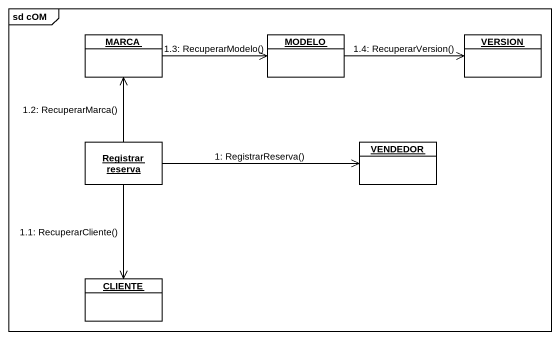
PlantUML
@startuml
mainframe sd cOM
hide circle
hide empty members
object MARCA
object MODELO
object VERSION
object "Registrar reserva" as Registrar_reserva
object VENDEDOR
object CLIENTE
Registrar_reserva -right-> VENDEDOR : 1: RegistrarReserva()
Registrar_reserva --> CLIENTE : 1.1: RecuperarCliente()
Registrar_reserva -up-> MARCA : 1.2: RecuperarMarca()
MARCA -right-> MODELO : 1.3: RecuperarModelo()
MODELO -right-> VERSION : 1.4: RecuperarVersion()
@enduml
